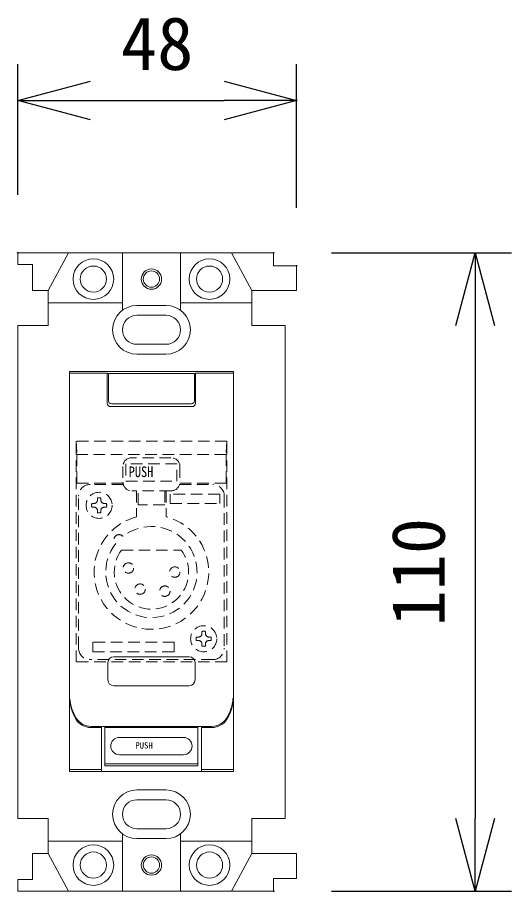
# Model space of a CAD drawing. Units: millimetres, scale not verified. Extents: x -63 to 62, y -56 to 57.
# Drawn here: x -16.7 to 0.31, y 3.53 to 33.66 of the extents above; entities that cross this region are included whole.
import ezdxf
from ezdxf.enums import TextEntityAlignment as Align

# ---------------------------------------------------------------- set-up
doc = ezdxf.new("R2010")
doc.units = ezdxf.units.MM
doc.header["$LTSCALE"] = 0.125
doc.header["$PDMODE"] = 32
doc.header["$PDSIZE"] = 0.025
doc.linetypes.add('USER1', pattern=[4.7625, 3.175, -1.5875])
for name, color, linetype in [('0-0_0', 7, 'Continuous'), ('0-1_Defpoints', 7, 'Continuous'), ('0-6_SUNPO', 7, 'Continuous')]:
    doc.layers.add(name, color=color, linetype=linetype)
doc.layers.add('0-2_GAIKEI', color=1, linetype='Continuous', lineweight=18)
doc.styles.add('ＭＳ ゴシック', font='')
doc.styles.get('ＭＳ ゴシック').set_extended_font_data('MS Gothic')

# ---------------------------------------------------------------- blocks, each defined once
blk = doc.blocks.new('_Open30')
at = {"layer": '0-0_0'}
blk.add_line((0, 0), (-1, 0), dxfattribs=at)
blk.add_lwpolyline([(-1, 0.26795), (0, 0), (-1, -0.26795)], dxfattribs=at)
blk = doc.blocks.new('D2')
at = {"layer": '0-1_Defpoints'}
for p in [(186.4134, 344.2918), (176.8134, 339.0352), (186.4134, 338.5952)]:
    blk.add_point(p, dxfattribs=at)
at = {"layer": '0-6_SUNPO'}
for p, q in [((176.8134, 341.0352), (176.8134, 345.5418)), ((186.4134, 340.5952), (186.4134, 345.5418)), ((179.3134, 344.2918), (183.9134, 344.2918))]:
    blk.add_line(p, q, dxfattribs=at)
at = {"layer": '0-6_SUNPO', "xscale": 2.5, "yscale": 2.5, "rotation": 180}
blk.add_blockref('_Open30', (176.8134, 344.2918), dxfattribs=at)
at = {"layer": '0-6_SUNPO', "xscale": 2.5, "yscale": 2.5}
blk.add_blockref('_Open30', (186.4134, 344.2918), dxfattribs=at)
at = {"layer": '0-6_SUNPO', "style": 'ＭＳ ゴシック'}
blk.add_text('48', height=1.833, dxfattribs=at).set_placement((180.3634, 344.7918), align=Align.BOTTOM_LEFT)
blk = doc.blocks.new('D3')
at = {"layer": '0-1_Defpoints'}
for p in [(185.6134, 339.0352), (185.6134, 317.0352), (192.5611, 317.0352)]:
    blk.add_point(p, dxfattribs=at)
at = {"layer": '0-6_SUNPO'}
for p, q in [((187.6134, 339.0352), (193.8111, 339.0352)), ((192.5611, 336.5352), (192.5611, 319.5352)), ((187.6134, 317.0352), (193.8111, 317.0352))]:
    blk.add_line(p, q, dxfattribs=at)
at = {"layer": '0-6_SUNPO', "xscale": 2.5, "yscale": 2.5}
for p, rotation in [((192.5611, 339.0352), 90), ((192.5611, 317.0352), 270)]:
    blk.add_blockref('_Open30', p, dxfattribs=dict(at, rotation=rotation))
at = {"layer": '0-6_SUNPO', "style": 'ＭＳ ゴシック'}
blk.add_text('110', height=1.833, rotation=90, dxfattribs=at).set_placement((192.0611, 326.1602), align=Align.BOTTOM_LEFT)

msp = doc.modelspace()

# ---------------------------------------------------------------- linework, layer by layer
at = {"layer": '0-2_GAIKEI', "color": 7}
for p, q in [((-16.6873, 25.5414), (-7.8873, 25.5414)), ((-16.6873, 6.0414), (-16.6873, 23.0414)), ((-7.4873, 23.0414), (-7.4873, 6.0414)), ((-15.6473, 6.0414), (-16.6873, 6.0414)), ((-15.6473, 4.8414), (-15.6473, 6.0414)), ((-7.4873, 6.0414), (-8.6273, 6.0414)), ((-8.6273, 6.0414), (-8.6273, 4.8414)), ((-7.8873, 3.5414), (-16.6873, 3.5414))]:
    msp.add_line(p, q, dxfattribs=at)
at = {"layer": '0-2_GAIKEI'}
for p, q in [((-15.6473, 24.2414), (-14.9473, 25.5414)), ((-13.0873, 25.5414), (-13.0873, 23.5664)), ((-11.0873, 25.5414), (-11.0873, 23.5664)), ((-8.6273, 24.2414), (-9.3273, 25.5414)), ((-15.6473, 23.8214), (-13.0873, 23.8214)), ((-8.6273, 23.8214), (-11.0873, 23.8214)), ((-11.5873, 23.7314), (-12.5873, 23.7314)), ((-11.5873, 23.3914), (-12.5873, 23.3914)), ((-11.5873, 22.3914), (-12.5873, 22.3914)), ((-12.5873, 22.0514), (-11.5873, 22.0514)), ((-9.2673, 21.4493), (-14.9073, 21.4493)), ((-14.9073, 21.4493), (-14.9073, 7.6614)), ((-14.9073, 21.3935), (-13.5873, 21.3935)), ((-13.6073, 21.3992), (-13.6073, 20.3628)), ((-10.5673, 21.3992), (-9.2773, 21.3992)), ((-10.5673, 21.3992), (-10.5673, 20.3628)), ((-9.2673, 21.4493), (-9.2673, 7.6614)), ((-13.567, 21.3815), (-13.567, 20.4414)), ((-10.6075, 21.3815), (-13.567, 21.3815)), ((-10.6075, 21.3815), (-10.6075, 20.4414)), ((-10.6873, 20.2428), (-13.4873, 20.2428)), ((-13.467, 20.3414), (-10.7075, 20.3414)), ((-10.7873, 11.6228), (-13.3873, 11.6228)), ((-13.5873, 11.4228), (-13.5873, 10.8228)), ((-10.5873, 11.4228), (-10.5873, 10.8228)), ((-10.7873, 10.6228), (-13.3873, 10.6228)), ((-14.1745, 9.1814), (-13.8073, 9.1814)), ((-10.0097, 9.2228), (-14.1649, 9.2228)), ((-13.8073, 9.2228), (-13.8073, 7.6614)), ((-13.6873, 9.2228), (-13.6873, 7.8614)), ((-10.4873, 9.1814), (-13.6873, 9.1814)), ((-12.4373, 9.1814), (-12.4373, 9.2228)), ((-11.7373, 9.1814), (-11.7373, 9.2228)), ((-10.4873, 9.2228), (-10.4873, 7.8614)), ((-10.3673, 9.2228), (-10.3673, 7.6614)), ((-10.0001, 9.1814), (-10.3673, 9.1814)), ((-13.1873, 8.8414), (-10.9873, 8.8414)), ((-13.1873, 8.2414), (-10.9873, 8.2414)), ((-10.4873, 7.9298), (-13.6873, 7.9298)), ((-13.6873, 7.8614), (-10.4873, 7.8614)), ((-13.8073, 7.7298), (-14.9073, 7.7298)), ((-9.2673, 7.6614), (-14.9073, 7.6614)), ((-9.2673, 7.7298), (-10.3673, 7.7298)), ((-12.5873, 7.0314), (-11.5873, 7.0314)), ((-11.5873, 6.6914), (-12.5873, 6.6914)), ((-13.0873, 3.5414), (-13.0873, 5.5164)), ((-11.5873, 5.6914), (-12.5873, 5.6914)), ((-11.0873, 3.5414), (-11.0873, 5.5164)), ((-15.6473, 5.2614), (-13.0873, 5.2614)), ((-11.5873, 5.3514), (-12.5873, 5.3514)), ((-8.6273, 5.2614), (-11.0873, 5.2614)), ((-15.6473, 4.8414), (-14.9473, 3.5414)), ((-8.6273, 4.8414), (-9.3273, 3.5414))]:
    msp.add_line(p, q, dxfattribs=at)
at = {"layer": '0-2_GAIKEI', "linetype": 'USER1'}
for p, q in [((-14.6845, 19.0533), (-14.6566, 18.5914)), ((-14.6845, 11.4453), (-14.6845, 19.0533)), ((-9.4923, 19.0533), (-14.6845, 19.0533)), ((-9.4923, 19.0533), (-9.5203, 18.5914)), ((-9.4923, 11.4453), (-9.4923, 19.0533)), ((-14.6566, 17.6095), (-14.6566, 18.5914)), ((-9.5203, 18.5914), (-14.6566, 18.5914)), ((-11.4084, 18.4814), (-12.7684, 18.4814)), ((-9.5203, 17.6095), (-9.5203, 18.5914)), ((-13.0684, 18.1814), (-13.0684, 17.6414)), ((-11.1084, 18.1814), (-11.1084, 17.6414)), ((-13.0667, 17.6095), (-14.6566, 17.6095)), ((-14.6566, 17.6095), (-14.6384, 17.5914)), ((-13.0576, 17.5614), (-14.1984, 17.5614)), ((-11.1193, 17.5614), (-9.9784, 17.5614)), ((-9.5203, 17.6095), (-11.1101, 17.6095)), ((-11.4084, 17.3414), (-12.7684, 17.3414)), ((-12.5984, 17.3414), (-12.5984, 16.4484)), ((-12.5484, 16.8614), (-12.5484, 17.3414)), ((-11.6284, 17.3414), (-11.6284, 16.8614)), ((-11.5784, 17.3414), (-11.5784, 16.4484)), ((-11.4384, 17.2214), (-11.4384, 16.9014)), ((-9.7384, 17.2214), (-11.4384, 17.2214)), ((-9.7384, 16.9014), (-9.7384, 17.2214)), ((-14.5984, 11.9214), (-14.5984, 17.1614)), ((-14.1414, 16.9014), (-14.0684, 16.9014)), ((-13.9484, 17.0944), (-13.9484, 17.0214)), ((-13.8284, 17.0944), (-13.8284, 17.0214)), ((-13.6354, 16.9014), (-13.7084, 16.9014)), ((-11.4384, 16.9014), (-9.7384, 16.9014)), ((-9.5784, 17.1614), (-9.5784, 11.9214)), ((-14.1414, 16.7814), (-14.0684, 16.7814)), ((-13.9484, 16.5884), (-13.9484, 16.6614)), ((-13.8284, 16.5884), (-13.8284, 16.6614)), ((-13.6354, 16.7814), (-13.7084, 16.7814)), ((-11.6284, 16.8614), (-12.5484, 16.8614)), ((-13.1184, 15.3014), (-11.0585, 15.3014)), ((-10.3484, 12.4944), (-10.3484, 12.4214)), ((-10.2284, 12.4944), (-10.2284, 12.4214)), ((-10.5414, 12.3014), (-10.4684, 12.3014)), ((-10.5414, 12.1814), (-10.4684, 12.1814)), ((-10.3484, 11.9884), (-10.3484, 12.0614)), ((-10.2284, 11.9884), (-10.2284, 12.0614)), ((-10.0354, 12.3014), (-10.1084, 12.3014)), ((-10.0354, 12.1814), (-10.1084, 12.1814)), ((-9.9784, 11.5214), (-14.1984, 11.5214)), ((-9.4923, 11.4453), (-14.6845, 11.4453))]:
    msp.add_line(p, q, dxfattribs=at)
at = {"layer": '0-2_GAIKEI', "color": 7}
for points in [[(-16.6873, 23.0414), (-15.6473, 23.0414), (-15.6473, 24.2414), (-16.1873, 24.2414), (-16.1873, 25.1414), (-16.6873, 25.1414), (-16.6873, 25.5414)], [(-7.8873, 25.5414), (-7.8873, 25.1014), (-7.0873, 25.1014), (-7.0873, 24.2414), (-8.6273, 24.2414), (-8.6273, 23.0414), (-7.4873, 23.0414)], [(-16.6873, 3.5414), (-16.6873, 3.9414), (-16.1873, 3.9414), (-16.1873, 4.8414), (-15.6473, 4.8414)], [(-8.6273, 4.8414), (-7.0873, 4.8414), (-7.0873, 3.9814), (-7.8873, 3.9814), (-7.8873, 3.5414)]]:
    msp.add_lwpolyline(points, dxfattribs=at)
at = {"layer": '0-2_GAIKEI', "linetype": 'USER1'}
for points in [[(-12.9684, 17.6694), (-11.2084, 17.6694), (-11.2084, 18.2694), (-12.9684, 18.2694)], [(-14.1004, 11.7874), (-11.3004, 11.7874), (-11.3004, 12.1274), (-14.1004, 12.1274)]]:
    msp.add_lwpolyline(points, close=True, dxfattribs=at)
at = {"layer": '0-2_GAIKEI'}
for centre, radius in [((-14.0873, 24.6414), 0.7), ((-10.0873, 24.6414), 0.7), ((-14.0873, 24.6414), 0.45), ((-10.0873, 24.6414), 0.45), ((-12.0873, 24.6414), 0.35), ((-12.0873, 24.6414), 0.28), ((-14.0873, 4.4414), 0.7), ((-10.0873, 4.4414), 0.7), ((-14.0873, 4.4414), 0.45), ((-10.0873, 4.4414), 0.45), ((-12.0873, 4.4414), 0.35), ((-12.0873, 4.4414), 0.28)]:
    msp.add_circle(centre, radius, dxfattribs=at)
at = {"layer": '0-2_GAIKEI', "linetype": 'USER1'}
for centre, radius in [((-13.8884, 16.8414), 0.45), ((-12.8808, 14.6811), 0.18), ((-11.2838, 14.5414), 0.18), ((-12.4792, 13.953), 0.18), ((-11.6269, 13.8823), 0.18), ((-10.2884, 12.2414), 0.45)]:
    msp.add_circle(centre, radius, dxfattribs=at)
at = {"layer": '0-2_GAIKEI'}
for centre, radius, start, end in [((-12.5873, 22.8914), 0.84, 90, 270), ((-11.5873, 22.8914), 0.84, 270, 90), ((-12.5873, 22.8914), 0.5, 90, 270), ((-11.5873, 22.8914), 0.5, 270, 90), ((-13.4873, 20.3628), 0.12, 180, 270), ((-13.467, 20.4414), 0.1, 180, 270), ((-10.7075, 20.4414), 0.1, 270, 0), ((-10.6873, 20.3628), 0.12, 270, 0), ((-13.3873, 11.4228), 0.2, 90, 180), ((-10.7873, 11.4228), 0.2, 0, 90), ((-13.3873, 10.8228), 0.2, 180, 270), ((-10.7873, 10.8228), 0.2, 270, 0), ((-13.4073, 10.252), 1.5, 180, 211.52587), ((-10.7673, 10.252), 1.5, 328.47413, 0), ((-13.3977, 10.2934), 1.5, 184.37696, 211.52593), ((-10.7768, 10.2934), 1.5, 328.47413, 355.62304), ((-14.1745, 9.7814), 0.6, 211.52582, 270), ((-14.1649, 9.8228), 0.6, 211.52588, 270), ((-10.0097, 9.8228), 0.6, 270, 328.47418), ((-10.0001, 9.7814), 0.6, 270, 328.47418), ((-13.1873, 8.5414), 0.3, 90, 270), ((-10.9873, 8.5414), 0.3, 270, 90), ((-12.5873, 6.1914), 0.84, 90, 270), ((-11.5873, 6.1914), 0.84, 270, 90), ((-12.5873, 6.1914), 0.5, 90, 270), ((-11.5873, 6.1914), 0.5, 270, 90)]:
    msp.add_arc(centre, radius, start, end, dxfattribs=at)
at = {"layer": '0-2_GAIKEI', "linetype": 'USER1'}
for centre, radius, start, end in [((-12.7684, 18.1814), 0.3, 90, 180), ((-11.4084, 18.1814), 0.3, 0, 90), ((-14.1984, 17.1614), 0.4, 90, 180), ((-12.7684, 17.6414), 0.3, 180, 270), ((-11.4084, 17.6414), 0.3, 270, 0), ((-9.9784, 17.1614), 0.4, 0, 90), ((-13.8884, 16.8414), 0.26, 166.65764, 193.34236), ((-14.0684, 17.0214), 0.12, 270, 0), ((-13.8884, 16.8414), 0.26, 76.65764, 103.34236), ((-13.7084, 17.0214), 0.12, 180, 270), ((-13.8884, 16.8414), 0.26, 346.65764, 13.34236), ((-14.0684, 16.6614), 0.12, 0, 90), ((-13.8884, 16.8414), 0.26, 256.65764, 283.34236), ((-13.7084, 16.6614), 0.12, 90, 180), ((-12.0884, 14.5414), 1.974, 104.97269, 75.02731), ((-12.0884, 14.5414), 1.572, 141.3916, 128.60841), ((-13.2031, 15.6561), 0.1756, 40.36223, 229.63777), ((-12.0884, 14.5414), 1.28, 143.57643, 36.42357), ((-10.4684, 12.4214), 0.12, 270, 0), ((-10.2884, 12.2414), 0.26, 76.65764, 103.34236), ((-10.1084, 12.4214), 0.12, 180, 270), ((-10.2884, 12.2414), 0.26, 166.65764, 193.34236), ((-10.4684, 12.0614), 0.12, 0, 90), ((-10.1084, 12.0614), 0.12, 90, 180), ((-10.2884, 12.2414), 0.26, 346.65764, 13.34236), ((-14.1984, 11.9214), 0.4, 180, 270), ((-10.2884, 12.2414), 0.26, 256.65764, 283.34236), ((-9.9784, 11.9214), 0.4, 270, 0)]:
    msp.add_arc(centre, radius, start, end, dxfattribs=at)

# ---------------------------------------------------------------- block references
at = {"layer": '0-6_SUNPO'}
for name in ['D2', 'D3']:
    msp.add_blockref(name, (-193.5007, -313.4938), dxfattribs=at)

# ---------------------------------------------------------------- texts
at = {"layer": '0-2_GAIKEI', "color": 7, "style": 'ＭＳ ゴシック', "width": 0.85}
msp.add_text('PUSH', height=0.3666, dxfattribs=at).set_placement((-12.8723, 17.7055), align=Align.BOTTOM_LEFT)
at = {"layer": '0-2_GAIKEI', "color": 7, "style": 'ＭＳ ゴシック'}
msp.add_text('PUSH', height=0.2199, dxfattribs=at).set_placement((-12.6423, 8.3914), align=Align.BOTTOM_LEFT)

doc.saveas('drawing.dxf')
